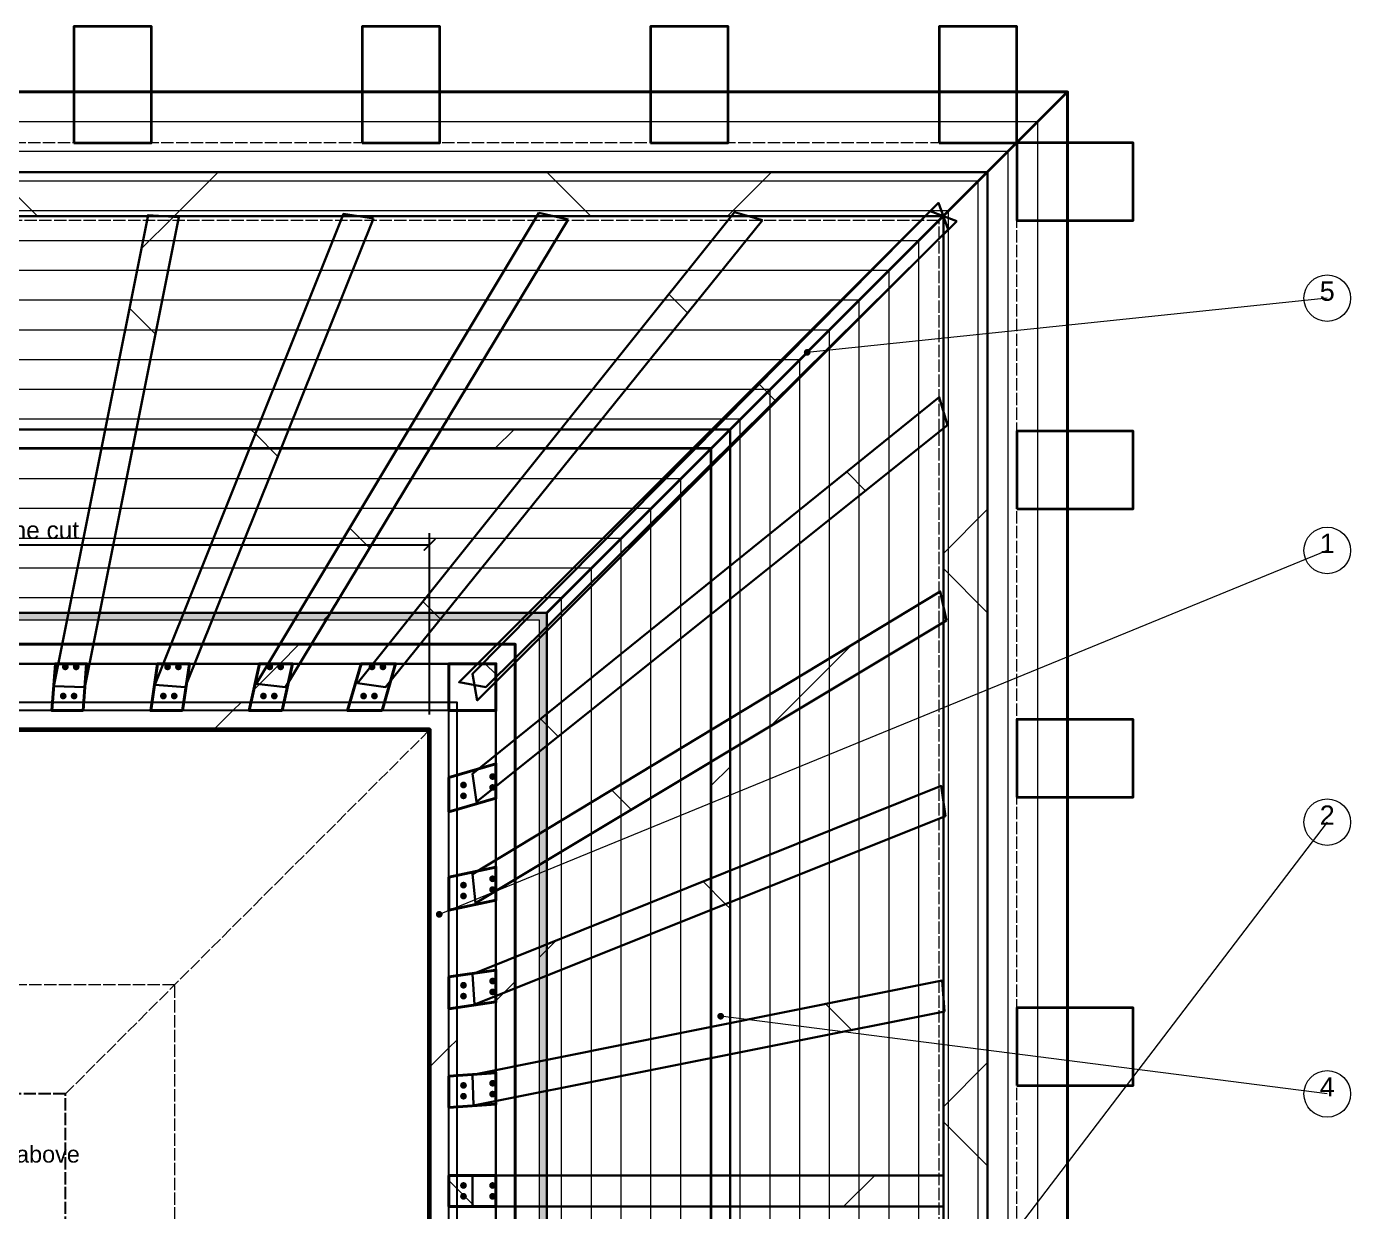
# Model space of a CAD drawing. Header units: millimetres. Extents: x 0 to 157867, y -2 to 14466.
# Drawn here: x 93665 to 100487, y 6627 to 12733 of the extents above; entities that cross this region are included whole.
import ezdxf
from ezdxf.enums import TextEntityAlignment as Align

# ---------------------------------------------------------------- set-up
doc = ezdxf.new("R2010")
doc.units = ezdxf.units.MM
doc.linetypes.add('DASHED', pattern=[1.524, 1.27, -0.254])
for name, color, linetype, lineweight in [('ANNOTATION', 4, 'CONTINUOUS', 18), ('CLADDING', 7, 'Continuous', 9), ('DIMS', 3, 'CONTINUOUS', 18), ('HATCH-CAST', 7, 'CONTINUOUS', 9), ('HATCH-INSULATION', 7, 'Continuous', 9), ('HATCH-PRINTED', 7, 'CONTINUOUS', 9), ('HIDDEN-AXIS', 8, 'DASHED', 18), ('LINES', 7, 'CONTINUOUS', 25), ('OUTLINE-CUT', 7, 'CONTINUOUS', 50), ('OUTLINE-FINE', 7, 'CONTINUOUS', 25), ('TEXT', 7, 'CONTINUOUS', 18)]:
    doc.layers.add(name, color=color, linetype=linetype, lineweight=lineweight)
doc.styles.get("Standard").update_dxf_attribs({"font": 'arial.ttf'})
doc.dimstyles.new('PYR-1-50', dxfattribs={"dimscale": 50, "dimtxt": 1.8, "dimasz": 1.2, "dimexe": 1.2, "dimexo": 0.8, "dimgap": 0.6, "dimtad": 1, "dimdec": 0, "dimtxsty": 'Standard', "dimblk": 'ARCHTICK', "dimcen": 2.5, "dimclrd": 3, "dimclre": 3, "dimclrt": 7, "dimazin": 3, "dimtfac": 1, "dimtmove": 0, "dimatfit": 3})
pattern_1 = [(45, (0, 0), (-1425.35, 1425.35), [])]
pattern_2 = [(45, (0, 0), (-1425.35, 1425.35), []), (135, (0, 0), (-1425.35, -1425.35), [])]
pattern_3 = [(0, (0, 0), (442.913, 885.827), [0, -885.827])]

# ---------------------------------------------------------------- blocks, each defined once
blk = doc.blocks.new('_ARCHTICK')
at = {"color": 0, "linetype": 'BYBLOCK', "const_width": 0.15}
blk.add_lwpolyline([(-0.5, -0.5), (0.5, 0.5)], dxfattribs=at)

msp = doc.modelspace()

# ---------------------------------------------------------------- hatches: boundary and pattern name
at = {"layer": 'ANNOTATION', "ltscale": 50}
h = msp.add_hatch(color=7, dxfattribs=at)
h.dxf.hatch_style = 1
edge = h.paths.add_edge_path()
edge.add_arc((97687.7, 11053.9), 17.5, 0, 360)
h = msp.add_hatch(color=7, dxfattribs=at)
h.dxf.hatch_style = 1
edge = h.paths.add_edge_path()
edge.add_arc((95791.9, 8158.1), 17.5, 0, 360)
h = msp.add_hatch(color=7, dxfattribs=at)
h.dxf.hatch_style = 1
edge = h.paths.add_edge_path()
edge.add_arc((97241.9, 7633.1), 17.5, 0, 360)
at = {"layer": 'CLADDING', "ltscale": 50}
h = msp.add_hatch(color=7, dxfattribs=at)
h.dxf.hatch_style = 1
h.paths.add_polyline_path([(96346.1, 9712.3), (96346.1, 3753.9), (90387.7, 3753.9), (90387.7, 9712.3)])
h.paths.add_polyline_path([(96308.6, 9674.8), (90425.2, 9674.8), (90425.2, 3791.4), (96308.6, 3791.4)])
at = {"layer": 'HATCH-CAST', "ltscale": 50}
h = msp.add_hatch(dxfattribs=at)
h.set_pattern_fill('ANSI37', scale=25.19685)
h.set_pattern_definition(pattern_2)
h.paths.add_polyline_path([(98616.9, 1483.1), (88116.9, 1483.1), (88116.9, 11983.1), (98616.9, 11983.1)])
h.paths.add_polyline_path([(88319.4, 11687.1), (88344.4, 11662.1), (88344.4, 10751.1), (88323.4, 10679.1), (88344.4, 10662.2), (88344.4, 9746.6), (88327.9, 9671.4), (88344.4, 9661.5), (88344.4, 8742.1), (88333, 8664.3), (88344.4, 8659.8), (88344.4, 7737.6), (88338.6, 7658.2), (88344.4, 7657), (88344.4, 6813.1), (88344.4, 6653.1), (88344.4, 5809.2), (88338.6, 5808), (88344.4, 5728.6), (88344.4, 4806.4), (88333, 4801.9), (88344.4, 4724.1), (88344.4, 3804.7), (88327.9, 3794.8), (88344.4, 3719.6), (88344.4, 2803.9), (88323.4, 2787.1), (88344.4, 2715.1), (88344.4, 1804.1), (88319.4, 1779.1), (88319.5, 1778.7), (88275.9, 1735.6), (88344.4, 1710.6), (88369.4, 1642.1), (88412.5, 1685.7), (88412.9, 1685.6), (88437.9, 1710.6), (89348.9, 1710.6), (89420.9, 1689.6), (89437.7, 1710.6), (90353.4, 1710.6), (90428.6, 1694.1), (90438.5, 1710.6), (91357.9, 1710.6), (91435.7, 1699.2), (91440.2, 1710.6), (92362.4, 1710.6), (92441.8, 1704.8), (92443, 1710.6), (93286.9, 1710.6), (93446.9, 1710.6), (94290.8, 1710.6), (94292, 1704.8), (94371.4, 1710.6), (95293.6, 1710.6), (95298.1, 1699.2), (95375.9, 1710.6), (96295.3, 1710.6), (96305.2, 1694.1), (96380.4, 1710.6), (97296, 1710.6), (97312.9, 1689.6), (97384.9, 1710.6), (98295.9, 1710.6), (98320.9, 1685.6), (98321.2, 1685.7), (98364.4, 1642.1), (98389.4, 1710.6), (98457.9, 1735.6), (98414.3, 1778.7), (98414.4, 1779.1), (98389.4, 1804.1), (98389.4, 2715.1), (98410.4, 2787.1), (98389.4, 2803.9), (98389.4, 3719.6), (98405.9, 3794.8), (98389.4, 3804.7), (98389.4, 4724.1), (98400.7, 4801.9), (98389.4, 4806.4), (98389.4, 5728.6), (98395.2, 5808), (98389.4, 5809.2), (98389.4, 6653.1), (98389.4, 6813.1), (98389.4, 7657), (98395.2, 7658.2), (98389.4, 7737.6), (98389.4, 8659.8), (98400.7, 8664.3), (98389.4, 8742.1), (98389.4, 9661.5), (98405.9, 9671.4), (98389.4, 9746.6), (98389.4, 10662.2), (98410.4, 10679.1), (98389.4, 10751.1), (98389.4, 11662.1), (98414.4, 11687.1), (98414.3, 11687.5), (98457.9, 11730.6), (98389.4, 11755.6), (98364.4, 11824.1), (98321.2, 11780.5), (98320.9, 11780.6), (98295.9, 11755.6), (97384.9, 11755.6), (97312.9, 11776.6), (97296, 11755.6), (96380.4, 11755.6), (96305.2, 11772.1), (96295.3, 11755.6), (95375.9, 11755.6), (95298.1, 11766.9), (95293.6, 11755.6), (94371.4, 11755.6), (94292, 11761.4), (94290.8, 11755.6), (93446.9, 11755.6), (93286.9, 11755.6), (92443, 11755.6), (92441.8, 11761.4), (92362.4, 11755.6), (91440.2, 11755.6), (91435.7, 11766.9), (91357.9, 11755.6), (90438.5, 11755.6), (90428.6, 11772.1), (90353.4, 11755.6), (89437.7, 11755.6), (89420.9, 11776.6), (89348.9, 11755.6), (88437.9, 11755.6), (88412.9, 11780.6), (88412.5, 11780.5), (88369.4, 11824.1), (88344.4, 11755.6), (88275.9, 11730.6), (88319.5, 11687.5)])
h = msp.add_hatch(dxfattribs=at)
h.set_pattern_fill('ANSI37', scale=25.19685)
h.set_pattern_definition(pattern_2)
h.paths.add_polyline_path([(96237.2, 9674.8), (98364.4, 11824.1), (98414.4, 11687.1), (96308.6, 9581.3), (96308.6, 9674.8)])
h = msp.add_hatch(dxfattribs=at)
h.set_pattern_fill('ANSI37', scale=25.19685)
h.set_pattern_definition(pattern_2)
h.paths.add_polyline_path([(94292, 11761.4), (94450.8, 11749.8), (94034.8, 9674.8), (93874.6, 9674.8)])
h = msp.add_hatch(dxfattribs=at)
h.set_pattern_fill('ANSI37', scale=25.19685)
h.set_pattern_definition(pattern_2)
h.paths.add_polyline_path([(95298.1, 11766.9), (95453.7, 11744.2), (94622, 9674.8), (94461.3, 9674.8)])
h = msp.add_hatch(dxfattribs=at)
h.set_pattern_fill('ANSI37', scale=25.19685)
h.set_pattern_definition(pattern_2)
h.paths.add_polyline_path([(96305.2, 11772.1), (96455.6, 11739.1), (95208.5, 9674.8), (95046.8, 9674.8)])
h = msp.add_hatch(dxfattribs=at)
h.set_pattern_fill('ANSI37', scale=25.19685)
h.set_pattern_definition(pattern_2)
h.paths.add_polyline_path([(97312.9, 11776.6), (97456.9, 11734.6), (95794.7, 9674.8), (95631.4, 9674.8)])
h = msp.add_hatch(dxfattribs=at)
h.set_pattern_fill('ANSI37', scale=25.19685)
h.set_pattern_definition(pattern_2)
h.paths.add_polyline_path([(98321.2, 11780.5), (96237.2, 9674.8), (96215.1, 9674.8), (98320.9, 11780.6)])
h = msp.add_hatch(dxfattribs=at)
h.set_pattern_fill('ANSI37', scale=25.19685)
h.set_pattern_definition(pattern_2)
h.paths.add_polyline_path([(98389.4, 11755.6), (98457.9, 11730.6), (98414.3, 11687.5)])
h = msp.add_hatch(dxfattribs=at)
h.set_pattern_fill('ANSI37', scale=25.19685)
h.set_pattern_definition(pattern_2)
h.paths.add_polyline_path([(98368.4, 10823.1), (98410.4, 10679.1), (96308.6, 8997.6), (96308.6, 9160.9)])
h = msp.add_hatch(dxfattribs=at)
h.set_pattern_fill('ANSI37', scale=25.19685)
h.set_pattern_definition(pattern_2)
h.paths.add_polyline_path([(94051.6, 10559.6), (93446.9, 10559.6), (93446.9, 10656.6), (94071, 10656.6)])
h = msp.add_hatch(dxfattribs=at)
h.set_pattern_fill('ANSI37', scale=25.19685)
h.set_pattern_definition(pattern_2)
h.paths.add_polyline_path([(94815.2, 10559.6), (94212.2, 10559.6), (94231.7, 10656.6), (94854, 10656.6)])
h = msp.add_hatch(dxfattribs=at)
h.set_pattern_fill('ANSI37', scale=25.19685)
h.set_pattern_definition(pattern_2)
h.paths.add_polyline_path([(95577.7, 10559.6), (94977.6, 10559.6), (95016.6, 10656.6), (95635.9, 10656.6)])
h = msp.add_hatch(dxfattribs=at)
h.set_pattern_fill('ANSI37', scale=25.19685)
h.set_pattern_definition(pattern_2)
h.paths.add_polyline_path([(96339.2, 10559.6), (95743, 10559.6), (95801.7, 10656.6), (96416.9, 10656.6)])
h = msp.add_hatch(dxfattribs=at)
h.set_pattern_fill('ANSI37', scale=25.19685)
h.set_pattern_definition(pattern_2)
h.paths.add_polyline_path([(97099.9, 10559.6), (96508.7, 10559.6), (96587, 10656.6), (97197, 10656.6)])
h = msp.add_hatch(dxfattribs=at)
h.set_pattern_fill('ANSI37', scale=25.19685)
h.set_pattern_definition(pattern_2)
h.paths.add_polyline_path([(97290.4, 9953.2), (97193.4, 9874.9), (97193.4, 10466.1), (97290.4, 10563.2)])
h = msp.add_hatch(dxfattribs=at)
h.set_pattern_fill('ANSI37', scale=25.19685)
h.set_pattern_definition(pattern_2)
h.paths.add_polyline_path([(98372.9, 9821.8), (98405.9, 9671.4), (96308.6, 8413), (96308.6, 8574.7)])
h = msp.add_hatch(dxfattribs=at)
h.set_pattern_fill('ANSI37', scale=25.19685)
h.set_pattern_definition(pattern_2)
h.paths.add_polyline_path([(97290.4, 9167.9), (97193.4, 9109.2), (97193.4, 9705.4), (97290.4, 9783.1)])
h = msp.add_hatch(dxfattribs=at)
h.set_pattern_fill('ANSI37', scale=25.19685)
h.set_pattern_definition(pattern_2)
h.paths.add_polyline_path([(93814.2, 9449.8), (93975.4, 9449.8), (93957.9, 9208.1), (93796.7, 9208.1)])
h = msp.add_hatch(dxfattribs=at)
h.set_pattern_fill('ANSI37', scale=25.19685)
h.set_pattern_definition(pattern_2)
h.paths.add_polyline_path([(94505, 9449.8), (94470, 9208.1), (94305.4, 9208.1), (94340.4, 9449.8)])
h = msp.add_hatch(dxfattribs=at)
h.set_pattern_fill('ANSI37', scale=25.19685)
h.set_pattern_definition(pattern_2)
h.paths.add_polyline_path([(94983.2, 9208.1), (94813, 9208.1), (94865.6, 9449.8), (95035.8, 9449.8)])
h = msp.add_hatch(dxfattribs=at)
h.set_pattern_fill('ANSI37', scale=25.19685)
h.set_pattern_definition(pattern_2)
h.paths.add_polyline_path([(95319.7, 9208.1), (95389.7, 9449.8), (95567.5, 9449.8), (95497.4, 9208.1)])
h = msp.add_hatch(dxfattribs=at)
h.set_pattern_fill('ANSI37', scale=25.19685)
h.set_pattern_definition(pattern_2)
h.paths.add_polyline_path([(95841.9, 9208.1), (96083.6, 9208.1), (96083.6, 9449.8), (95841.9, 9449.8)])
h = msp.add_hatch(dxfattribs=at)
h.set_pattern_fill('ANSI37', scale=25.19685)
h.set_pattern_definition(pattern_2)
h.paths.add_polyline_path([(97290.4, 8382.8), (97193.4, 8343.8), (97193.4, 8943.9), (97290.4, 9002.1)])
h = msp.add_hatch(dxfattribs=at)
h.set_pattern_fill('ANSI37', scale=25.19685)
h.set_pattern_definition(pattern_2)
h.paths.add_polyline_path([(96083.6, 8933.7), (96083.6, 8755.9), (95841.9, 8685.9), (95841.9, 8863.6)])
h = msp.add_hatch(dxfattribs=at)
h.set_pattern_fill('ANSI37', scale=25.19685)
h.set_pattern_definition(pattern_2)
h.paths.add_polyline_path([(98378, 8819.9), (98400.7, 8664.3), (96308.6, 7827.5), (96308.6, 7988.2)])
h = msp.add_hatch(dxfattribs=at)
h.set_pattern_fill('ANSI37', scale=25.19685)
h.set_pattern_definition(pattern_2)
h.paths.add_polyline_path([(96083.6, 8231.8), (95841.9, 8179.2), (95841.9, 8349.4), (96083.6, 8402)])
h = msp.add_hatch(dxfattribs=at)
h.set_pattern_fill('ANSI37', scale=25.19685)
h.set_pattern_definition(pattern_2)
h.paths.add_polyline_path([(97290.4, 7597.9), (97193.4, 7578.4), (97193.4, 8181.4), (97290.4, 8220.2)])
h = msp.add_hatch(dxfattribs=at)
h.set_pattern_fill('ANSI37', scale=25.19685)
h.set_pattern_definition(pattern_2)
h.paths.add_polyline_path([(95841.9, 7671.6), (95841.9, 7836.2), (96083.6, 7871.3), (96083.6, 7706.6)])
h = msp.add_hatch(dxfattribs=at)
h.set_pattern_fill('ANSI37', scale=25.19685)
h.set_pattern_definition(pattern_2)
h.paths.add_polyline_path([(98383.6, 7817), (98395.2, 7658.2), (96308.6, 7240.8), (96308.6, 7401)])
h = msp.add_hatch(dxfattribs=at)
h.set_pattern_fill('ANSI37', scale=25.19685)
h.set_pattern_definition(pattern_2)
h.paths.add_polyline_path([(97290.4, 6813.1), (97193.4, 6813.1), (97193.4, 7417.8), (97290.4, 7437.2)])
h = msp.add_hatch(dxfattribs=at)
h.set_pattern_fill('ANSI37', scale=25.19685)
h.set_pattern_definition(pattern_2)
h.paths.add_polyline_path([(95841.9, 7324.1), (96083.6, 7341.6), (96083.6, 7180.4), (95841.9, 7162.9)])
h = msp.add_hatch(dxfattribs=at)
h.set_pattern_fill('ANSI37', scale=25.19685)
h.set_pattern_definition(pattern_2)
h.paths.add_polyline_path([(96083.6, 6813.1), (96083.6, 6653.1), (95841.9, 6653.1), (95841.9, 6813.1)])
h = msp.add_hatch(dxfattribs=at)
h.set_pattern_fill('ANSI37', scale=25.19685)
h.set_pattern_definition(pattern_2)
h.paths.add_polyline_path([(98389.4, 6813.1), (98389.4, 6653.1), (96308.6, 6653.1), (96308.6, 6813.1)])
h = msp.add_hatch(dxfattribs=at)
h.set_pattern_fill('ANSI37', scale=25.19685)
h.set_pattern_definition(pattern_2)
h.paths.add_polyline_path([(97290.4, 6029), (97193.4, 6048.4), (97193.4, 6653.1), (97290.4, 6653.1)])
at = {"layer": 'HATCH-INSULATION', "ltscale": 50}
h = msp.add_hatch(dxfattribs=at)
h.set_pattern_fill('DOTS', scale=23.622047)
h.set_pattern_definition(pattern_3)
h.paths.add_polyline_path([(90425.2, 9674.8), (96308.6, 9674.8), (96308.6, 3791.4), (90425.2, 3791.4)])
h.paths.add_polyline_path([(96183.6, 3916.4), (96183.6, 9549.8), (90550.2, 9549.8), (90550.2, 3916.4)])
h = msp.add_hatch(dxfattribs=at)
h.set_pattern_fill('DOTS', scale=23.622047)
h.set_pattern_definition(pattern_3)
h.paths.add_polyline_path([(93799.7, 9249.8), (93446.9, 9249.8), (93446.9, 9449.8), (93814.2, 9449.8)])
h = msp.add_hatch(dxfattribs=at)
h.set_pattern_fill('DOTS', scale=23.622047)
h.set_pattern_definition(pattern_3)
h.paths.add_polyline_path([(93960.9, 9249.8), (93975.4, 9449.8), (94340.4, 9449.8), (94311.4, 9249.8)])
h = msp.add_hatch(dxfattribs=at)
h.set_pattern_fill('DOTS', scale=23.622047)
h.set_pattern_definition(pattern_3)
h.paths.add_polyline_path([(94505, 9449.8), (94865.6, 9449.8), (94822.1, 9249.8), (94476, 9249.8)])
h = msp.add_hatch(dxfattribs=at)
h.set_pattern_fill('DOTS', scale=23.622047)
h.set_pattern_definition(pattern_3)
h.paths.add_polyline_path([(95331.7, 9249.8), (94992.3, 9249.8), (95035.8, 9449.8), (95389.7, 9449.8)])
h = msp.add_hatch(dxfattribs=at)
h.set_pattern_fill('DOTS', scale=23.622047)
h.set_pattern_definition(pattern_3)
h.paths.add_polyline_path([(95509.5, 9249.8), (95567.5, 9449.8), (95841.9, 9449.8), (95841.9, 9249.8)])
h = msp.add_hatch(dxfattribs=at)
h.set_pattern_fill('DOTS', scale=23.622047)
h.set_pattern_definition(pattern_3)
h.paths.add_polyline_path([(95883.6, 9208.1), (96083.6, 9208.1), (96083.6, 8933.7), (95883.6, 8875.7)])
h = msp.add_hatch(dxfattribs=at)
h.set_pattern_fill('DOTS', scale=23.622047)
h.set_pattern_definition(pattern_3)
h.paths.add_polyline_path([(95883.6, 8697.9), (96083.6, 8755.9), (96083.6, 8402), (95883.6, 8358.5)])
h = msp.add_hatch(dxfattribs=at)
h.set_pattern_fill('DOTS', scale=23.622047)
h.set_pattern_definition(pattern_3)
h.paths.add_polyline_path([(96083.6, 8231.8), (96083.6, 7871.3), (95883.6, 7842.2), (95883.6, 8188.3)])
h = msp.add_hatch(dxfattribs=at)
h.set_pattern_fill('DOTS', scale=23.622047)
h.set_pattern_definition(pattern_3)
h.paths.add_polyline_path([(96083.6, 7341.6), (95883.6, 7327.1), (95883.6, 7677.6), (96083.6, 7706.6)])
h = msp.add_hatch(dxfattribs=at)
h.set_pattern_fill('DOTS', scale=23.622047)
h.set_pattern_definition(pattern_3)
h.paths.add_polyline_path([(95883.6, 6813.1), (95883.6, 7165.9), (96083.6, 7180.4), (96083.6, 6813.1)])
h = msp.add_hatch(dxfattribs=at)
h.set_pattern_fill('DOTS', scale=23.622047)
h.set_pattern_definition(pattern_3)
h.paths.add_polyline_path([(95883.6, 6653.1), (96083.6, 6653.1), (96083.6, 6285.7), (95883.6, 6300.2)])
at = {"layer": 'HATCH-PRINTED', "ltscale": 50}
h = msp.add_hatch(dxfattribs=at)
h.set_pattern_fill('ANSI31', scale=25.19685)
h.set_pattern_definition(pattern_1)
h.paths.add_polyline_path([(94309.7, 12733.1), (94309.7, 12395.6), (93909.7, 12395.6), (93909.7, 12733.1)])
h = msp.add_hatch(dxfattribs=at)
h.set_pattern_fill('ANSI31', scale=25.19685)
h.set_pattern_definition(pattern_1)
h.paths.add_polyline_path([(95795.5, 12733.1), (95795.5, 12395.6), (95395.5, 12395.6), (95395.5, 12733.1)])
h = msp.add_hatch(dxfattribs=at)
h.set_pattern_fill('ANSI31', scale=25.19685)
h.set_pattern_definition(pattern_1)
h.paths.add_polyline_path([(97281.2, 12733.1), (97281.2, 12395.6), (96881.2, 12395.6), (96881.2, 12733.1)])
h = msp.add_hatch(dxfattribs=at)
h.set_pattern_fill('ANSI31', scale=25.19685)
h.set_pattern_definition(pattern_1)
h.paths.add_polyline_path([(98766.9, 12733.1), (98766.9, 12395.6), (98366.9, 12395.6), (98366.9, 12733.1)])
h = msp.add_hatch(dxfattribs=at)
h.set_pattern_fill('ANSI31', scale=25.19685)
h.set_pattern_definition(pattern_1)
h.paths.add_polyline_path([(99029.4, 12133.1), (99366.9, 12133.1), (99366.9, 11733.1), (99029.4, 11733.1)])
h = msp.add_hatch(dxfattribs=at)
h.set_pattern_fill('ANSI31', scale=25.19685)
h.set_pattern_definition(pattern_1)
h.paths.add_polyline_path([(99029.4, 10647.4), (99366.9, 10647.4), (99366.9, 10247.4), (99029.4, 10247.4)])
h = msp.add_hatch(dxfattribs=at)
h.set_pattern_fill('ANSI31', scale=25.19685)
h.set_pattern_definition(pattern_1)
h.paths.add_polyline_path([(90550.2, 3916.4), (90550.2, 9549.8), (96183.6, 9549.8), (96183.6, 3916.4)])
h.paths.add_polyline_path([(95389.7, 9449.8), (95035.8, 9449.8), (94865.6, 9449.8), (94505, 9449.8), (94340.4, 9449.8), (93975.4, 9449.8), (93814.2, 9449.8), (93446.9, 9449.8), (93286.9, 9449.8), (92919.5, 9449.8), (92758.4, 9449.8), (92393.3, 9449.8), (92228.7, 9449.8), (91868.2, 9449.8), (91698, 9449.8), (91344, 9449.8), (91166.3, 9449.8), (90891.9, 9449.8), (90650.2, 9449.8), (90650.2, 9208.1), (90650.2, 8933.7), (90650.2, 8755.9), (90650.2, 8402), (90650.2, 8231.8), (90650.2, 7871.3), (90650.2, 7706.6), (90650.2, 7341.6), (90650.2, 7180.4), (90650.2, 6813.1), (90650.2, 6653.1), (90650.2, 6285.7), (90650.2, 6124.6), (90650.2, 5759.5), (90650.2, 5594.9), (90650.2, 5234.4), (90650.2, 5064.2), (90650.2, 4710.2), (90650.2, 4532.5), (90650.2, 4258.1), (90650.2, 4016.4), (90891.9, 4016.4), (91166.3, 4016.4), (91344, 4016.4), (91698, 4016.4), (91868.2, 4016.4), (92228.7, 4016.4), (92393.3, 4016.4), (92758.4, 4016.4), (92919.5, 4016.4), (93286.9, 4016.4), (93446.9, 4016.4), (93814.2, 4016.4), (93975.4, 4016.4), (94340.4, 4016.4), (94505, 4016.4), (94865.6, 4016.4), (95035.8, 4016.4), (95389.7, 4016.4), (95567.5, 4016.4), (95841.9, 4016.4), (96083.6, 4016.4), (96083.6, 4258.1), (96083.6, 4532.5), (96083.6, 4710.2), (96083.6, 5064.2), (96083.6, 5234.4), (96083.6, 5594.9), (96083.6, 5759.5), (96083.6, 6124.6), (96083.6, 6285.7), (96083.6, 6653.1), (96083.6, 6813.1), (96083.6, 7180.4), (96083.6, 7341.6), (96083.6, 7706.6), (96083.6, 7871.3), (96083.6, 8231.8), (96083.6, 8402), (96083.6, 8755.9), (96083.6, 8933.7), (96083.6, 9208.1), (96083.6, 9449.8), (95841.9, 9449.8), (95567.5, 9449.8)])
h = msp.add_hatch(dxfattribs=at)
h.set_pattern_fill('ANSI31', scale=25.19685)
h.set_pattern_definition(pattern_1)
h.paths.add_polyline_path([(93796.7, 9208.1), (93446.9, 9208.1), (93446.9, 9249.8), (93799.7, 9249.8)])
h = msp.add_hatch(dxfattribs=at)
h.set_pattern_fill('ANSI31', scale=25.19685)
h.set_pattern_definition(pattern_1)
h.paths.add_polyline_path([(93957.9, 9208.1), (93960.9, 9249.8), (94311.4, 9249.8), (94305.4, 9208.1)])
h = msp.add_hatch(dxfattribs=at)
h.set_pattern_fill('ANSI31', scale=25.19685)
h.set_pattern_definition(pattern_1)
h.paths.add_polyline_path([(94822.1, 9249.8), (94813, 9208.1), (94470, 9208.1), (94476, 9249.8)])
h = msp.add_hatch(dxfattribs=at)
h.set_pattern_fill('ANSI31', scale=25.19685)
h.set_pattern_definition(pattern_1)
h.paths.add_polyline_path([(95331.7, 9249.8), (95319.7, 9208.1), (94983.2, 9208.1), (94992.3, 9249.8)])
h = msp.add_hatch(dxfattribs=at)
h.set_pattern_fill('ANSI31', scale=25.19685)
h.set_pattern_definition(pattern_1)
h.paths.add_polyline_path([(95497.4, 9208.1), (95509.5, 9249.8), (95841.9, 9249.8), (95841.9, 9208.1)])
h = msp.add_hatch(dxfattribs=at)
h.set_pattern_fill('ANSI31', scale=25.19685)
h.set_pattern_definition(pattern_1)
h.paths.add_polyline_path([(90891.9, 5116.8), (90891.9, 5287), (90891.9, 5630), (90891.9, 5794.6), (90891.9, 6142.1), (90891.9, 6303.3), (90891.9, 6653.1), (90891.9, 6813.1), (90891.9, 7162.9), (90891.9, 7324.1), (90891.9, 7671.6), (90891.9, 7836.2), (90891.9, 8179.2), (90891.9, 8349.4), (90891.9, 8685.9), (90891.9, 8863.6), (90891.9, 9208.1), (91236.4, 9208.1), (91414.1, 9208.1), (91750.6, 9208.1), (91920.8, 9208.1), (92263.8, 9208.1), (92428.4, 9208.1), (92775.9, 9208.1), (92937.1, 9208.1), (93286.9, 9208.1), (93446.9, 9208.1), (93796.7, 9208.1), (93957.9, 9208.1), (94305.4, 9208.1), (94470, 9208.1), (94813, 9208.1), (94983.2, 9208.1), (95319.7, 9208.1), (95497.4, 9208.1), (95841.9, 9208.1), (95841.9, 8863.6), (95841.9, 8685.9), (95841.9, 8349.4), (95841.9, 8179.2), (95841.9, 7836.2), (95841.9, 7671.6), (95841.9, 7324.1), (95841.9, 7162.9), (95841.9, 6813.1), (95841.9, 6653.1), (95841.9, 6303.3), (95841.9, 6142.1), (95841.9, 5794.6), (95841.9, 5630), (95841.9, 5287), (95841.9, 5116.8), (95841.9, 4780.3), (95841.9, 4602.6), (95841.9, 4258.1), (95497.4, 4258.1), (95319.7, 4258.1), (94983.2, 4258.1), (94813, 4258.1), (94470, 4258.1), (94305.4, 4258.1), (93957.9, 4258.1), (93796.7, 4258.1), (93446.9, 4258.1), (93286.9, 4258.1), (92937.1, 4258.1), (92775.9, 4258.1), (92428.4, 4258.1), (92263.8, 4258.1), (91920.8, 4258.1), (91750.6, 4258.1), (91414.1, 4258.1), (91236.4, 4258.1), (90891.9, 4258.1), (90891.9, 4602.6), (90891.9, 4780.3)])
h.paths.add_polyline_path([(95741.9, 4358.1), (95741.9, 9108.1), (90991.9, 9108.1), (90991.9, 4358.1)])
h = msp.add_hatch(dxfattribs=at)
h.set_pattern_fill('ANSI31', scale=25.19685)
h.set_pattern_definition(pattern_1)
h.paths.add_polyline_path([(95841.9, 9208.1), (95883.6, 9208.1), (95883.6, 8875.7), (95841.9, 8863.6)])
h = msp.add_hatch(dxfattribs=at)
h.set_pattern_fill('ANSI31', scale=25.19685)
h.set_pattern_definition(pattern_1)
h.paths.add_polyline_path([(99029.4, 9161.7), (99366.9, 9161.7), (99366.9, 8761.7), (99029.4, 8761.7)])
h = msp.add_hatch(dxfattribs=at)
h.set_pattern_fill('ANSI31', scale=25.19685)
h.set_pattern_definition(pattern_1)
h.paths.add_polyline_path([(95841.9, 8685.9), (95883.6, 8697.9), (95883.6, 8358.5), (95841.9, 8349.4)])
h = msp.add_hatch(dxfattribs=at)
h.set_pattern_fill('ANSI31', scale=25.19685)
h.set_pattern_definition(pattern_1)
h.paths.add_polyline_path([(95883.6, 8188.3), (95883.6, 7842.2), (95841.9, 7836.2), (95841.9, 8179.2)])
h = msp.add_hatch(dxfattribs=at)
h.set_pattern_fill('ANSI31', scale=25.19685)
h.set_pattern_definition(pattern_1)
h.paths.add_polyline_path([(95883.6, 7327.1), (95841.9, 7324.1), (95841.9, 7671.6), (95883.6, 7677.6)])
h = msp.add_hatch(dxfattribs=at)
h.set_pattern_fill('ANSI31', scale=25.19685)
h.set_pattern_definition(pattern_1)
h.paths.add_polyline_path([(99029.4, 7676), (99366.9, 7676), (99366.9, 7276), (99029.4, 7276)])
h = msp.add_hatch(dxfattribs=at)
h.set_pattern_fill('ANSI31', scale=25.19685)
h.set_pattern_definition(pattern_1)
h.paths.add_polyline_path([(95841.9, 6813.1), (95841.9, 7162.9), (95883.6, 7165.9), (95883.6, 6813.1)])
h = msp.add_hatch(dxfattribs=at)
h.set_pattern_fill('ANSI31', scale=25.19685)
h.set_pattern_definition(pattern_1)
h.paths.add_polyline_path([(95841.9, 6653.1), (95883.6, 6653.1), (95883.6, 6300.2), (95841.9, 6303.3)])
at = {"layer": 'LINES', "ltscale": 50}
h = msp.add_hatch(color=7, dxfattribs=at)
h.dxf.hatch_style = 1
edge = h.paths.add_edge_path()
edge.add_arc((93865.6, 9433.1), 17.5, 0, 360)
h = msp.add_hatch(color=7, dxfattribs=at)
h.dxf.hatch_style = 1
edge = h.paths.add_edge_path()
edge.add_arc((93921.6, 9433.1), 17.5, 0, 360)
h = msp.add_hatch(color=7, dxfattribs=at)
h.dxf.hatch_style = 1
edge = h.paths.add_edge_path()
edge.add_arc((94392.3, 9433.1), 17.5, 0, 360)
h = msp.add_hatch(color=7, dxfattribs=at)
h.dxf.hatch_style = 1
edge = h.paths.add_edge_path()
edge.add_arc((94448.3, 9433.1), 17.5, 0, 360)
h = msp.add_hatch(color=7, dxfattribs=at)
h.dxf.hatch_style = 1
edge = h.paths.add_edge_path()
edge.add_arc((94919, 9433.1), 17.5, 0, 360)
h = msp.add_hatch(color=7, dxfattribs=at)
h.dxf.hatch_style = 1
edge = h.paths.add_edge_path()
edge.add_arc((94975, 9433.1), 17.5, 0, 360)
h = msp.add_hatch(color=7, dxfattribs=at)
h.dxf.hatch_style = 1
edge = h.paths.add_edge_path()
edge.add_arc((95445.8, 9433.1), 17.5, 0, 360)
h = msp.add_hatch(color=7, dxfattribs=at)
h.dxf.hatch_style = 1
edge = h.paths.add_edge_path()
edge.add_arc((95501.8, 9433.1), 17.5, 0, 360)
h = msp.add_hatch(color=7, dxfattribs=at)
h.dxf.hatch_style = 1
edge = h.paths.add_edge_path()
edge.add_arc((93854.7, 9283.1), 17.5, 0, 360)
h = msp.add_hatch(color=7, dxfattribs=at)
h.dxf.hatch_style = 1
edge = h.paths.add_edge_path()
edge.add_arc((93910.7, 9283.1), 17.5, 0, 360)
h = msp.add_hatch(color=7, dxfattribs=at)
h.dxf.hatch_style = 1
edge = h.paths.add_edge_path()
edge.add_arc((94370.6, 9283.1), 17.5, 0, 360)
h = msp.add_hatch(color=7, dxfattribs=at)
h.dxf.hatch_style = 1
edge = h.paths.add_edge_path()
edge.add_arc((94426.6, 9283.1), 17.5, 0, 360)
h = msp.add_hatch(color=7, dxfattribs=at)
h.dxf.hatch_style = 1
edge = h.paths.add_edge_path()
edge.add_arc((94886.4, 9283.1), 17.5, 0, 360)
h = msp.add_hatch(color=7, dxfattribs=at)
h.dxf.hatch_style = 1
edge = h.paths.add_edge_path()
edge.add_arc((94942.4, 9283.1), 17.5, 0, 360)
h = msp.add_hatch(color=7, dxfattribs=at)
h.dxf.hatch_style = 1
edge = h.paths.add_edge_path()
edge.add_arc((95402.3, 9283.1), 17.5, 0, 360)
h = msp.add_hatch(color=7, dxfattribs=at)
h.dxf.hatch_style = 1
edge = h.paths.add_edge_path()
edge.add_arc((95458.3, 9283.1), 17.5, 0, 360)
h = msp.add_hatch(color=7, dxfattribs=at)
h.dxf.hatch_style = 1
edge = h.paths.add_edge_path()
edge.add_arc((96066.9, 8868), 17.5, 0, 360)
h = msp.add_hatch(color=7, dxfattribs=at)
h.dxf.hatch_style = 1
edge = h.paths.add_edge_path()
edge.add_arc((95916.9, 8824.5), 17.5, 0, 360)
h = msp.add_hatch(color=7, dxfattribs=at)
h.dxf.hatch_style = 1
edge = h.paths.add_edge_path()
edge.add_arc((96066.9, 8812), 17.5, 0, 360)
h = msp.add_hatch(color=7, dxfattribs=at)
h.dxf.hatch_style = 1
edge = h.paths.add_edge_path()
edge.add_arc((95916.9, 8768.5), 17.5, 0, 360)
h = msp.add_hatch(color=7, dxfattribs=at)
h.dxf.hatch_style = 1
edge = h.paths.add_edge_path()
edge.add_arc((95916.9, 8308.6), 17.5, 0, 360)
h = msp.add_hatch(color=7, dxfattribs=at)
h.dxf.hatch_style = 1
edge = h.paths.add_edge_path()
edge.add_arc((96066.9, 8341.3), 17.5, 0, 360)
h = msp.add_hatch(color=7, dxfattribs=at)
h.dxf.hatch_style = 1
edge = h.paths.add_edge_path()
edge.add_arc((95916.9, 8252.6), 17.5, 0, 360)
h = msp.add_hatch(color=7, dxfattribs=at)
h.dxf.hatch_style = 1
edge = h.paths.add_edge_path()
edge.add_arc((96066.9, 8285.3), 17.5, 0, 360)
h = msp.add_hatch(color=7, dxfattribs=at)
h.dxf.hatch_style = 1
edge = h.paths.add_edge_path()
edge.add_arc((95916.9, 7792.8), 17.5, 0, 360)
h = msp.add_hatch(color=7, dxfattribs=at)
h.dxf.hatch_style = 1
edge = h.paths.add_edge_path()
edge.add_arc((96066.9, 7814.5), 17.5, 0, 360)
h = msp.add_hatch(color=7, dxfattribs=at)
h.dxf.hatch_style = 1
edge = h.paths.add_edge_path()
edge.add_arc((95916.9, 7736.8), 17.5, 0, 360)
h = msp.add_hatch(color=7, dxfattribs=at)
h.dxf.hatch_style = 1
edge = h.paths.add_edge_path()
edge.add_arc((96066.9, 7758.5), 17.5, 0, 360)
h = msp.add_hatch(color=7, dxfattribs=at)
h.dxf.hatch_style = 1
edge = h.paths.add_edge_path()
edge.add_arc((96066.9, 7287.8), 17.5, 0, 360)
h = msp.add_hatch(color=7, dxfattribs=at)
h.dxf.hatch_style = 1
edge = h.paths.add_edge_path()
edge.add_arc((95916.9, 7276.9), 17.5, 0, 360)
h = msp.add_hatch(color=7, dxfattribs=at)
h.dxf.hatch_style = 1
edge = h.paths.add_edge_path()
edge.add_arc((95916.9, 7220.9), 17.5, 0, 360)
h = msp.add_hatch(color=7, dxfattribs=at)
h.dxf.hatch_style = 1
edge = h.paths.add_edge_path()
edge.add_arc((96066.9, 7231.8), 17.5, 0, 360)
h = msp.add_hatch(color=7, dxfattribs=at)
h.dxf.hatch_style = 1
edge = h.paths.add_edge_path()
edge.add_arc((95916.9, 6761.1), 17.5, 0, 360)
h = msp.add_hatch(color=7, dxfattribs=at)
h.dxf.hatch_style = 1
edge = h.paths.add_edge_path()
edge.add_arc((96066.9, 6761.1), 17.5, 0, 360)
h = msp.add_hatch(color=7, dxfattribs=at)
h.dxf.hatch_style = 1
edge = h.paths.add_edge_path()
edge.add_arc((95916.9, 6705.1), 17.5, 0, 360)
h = msp.add_hatch(color=7, dxfattribs=at)
h.dxf.hatch_style = 1
edge = h.paths.add_edge_path()
edge.add_arc((96066.9, 6705.1), 17.5, 0, 360)

# ---------------------------------------------------------------- linework, layer by layer
at = {"layer": 'ANNOTATION', "lineweight": 20, "ltscale": 50}
for points in [[(100366.9, 11333.1), (97687.7, 11053.9)], [(100366.9, 10033.1), (95791.9, 8158.1)], [(100366.9, 8633.1), (97176.1, 4447.6)], [(100366.9, 7233.1), (97241.9, 7633.1)]]:
    msp.add_lwpolyline(points, dxfattribs=at)
at = {"layer": 'ANNOTATION', "lineweight": 18, "ltscale": 50}
for centre in [(100366.9, 11333.1), (100366.9, 10033.1), (100366.9, 8633.1), (100366.9, 7233.1)]:
    msp.add_circle(centre, 120, dxfattribs=at)
at = {"layer": 'HIDDEN-AXIS', "linetype": 'DASHED', "lineweight": 15, "ltscale": 50}
for points in [[(87966.9, 1333.1), (98766.9, 1333.1), (98766.9, 12133.1), (87966.9, 12133.1), (87966.9, 1333.1)], [(88366.9, 1733.1), (98366.9, 1733.1), (98366.9, 11733.1), (88366.9, 11733.1), (88366.9, 1733.1)], [(92304.4, 5670.6), (94429.4, 5670.6), (94429.4, 7795.6), (92304.4, 7795.6), (92304.4, 5670.6)]]:
    msp.add_lwpolyline(points, dxfattribs=at)
at = {"layer": 'HIDDEN-AXIS', "linetype": 'DASHED', "lineweight": 20, "ltscale": 50}
msp.add_lwpolyline([(95741.9, 9108.1), (93866.9, 7233.1)], dxfattribs=at)
at = {"layer": 'HIDDEN-AXIS', "linetype": 'DASHED', "lineweight": 25, "ltscale": 50}
msp.add_lwpolyline([(92866.9, 6233.1), (93866.9, 6233.1), (93866.9, 7233.1), (92866.9, 7233.1), (92866.9, 6233.1)], dxfattribs=at)
at = {"layer": 'LINES', "lineweight": 35, "ltscale": 50}
msp.add_lwpolyline([(99029.4, 12395.6), (96346.1, 9712.3)], dxfattribs=at)
at = {"layer": 'OUTLINE-CUT', "lineweight": 40, "ltscale": 50}
for points in [[(87704.4, 1070.6), (99029.4, 1070.6), (99029.4, 12395.6), (87704.4, 12395.6)], [(90550.2, 3916.4), (96183.6, 3916.4), (96183.6, 9549.8), (90550.2, 9549.8)], [(93957.9, 9208.1), (93975.4, 9449.8), (93814.2, 9449.8), (93796.7, 9208.1)], [(94470, 9208.1), (94505.1, 9449.8), (94340.5, 9449.8), (94305.4, 9208.1)], [(94983.2, 9208.1), (95035.8, 9449.8), (94865.6, 9449.8), (94813, 9208.1)], [(95497.4, 9208.1), (95567.5, 9449.8), (95389.8, 9449.8), (95319.7, 9208.1)], [(95841.9, 9208.1), (96083.6, 9208.1), (96083.6, 9449.8), (95841.9, 9449.8)], [(95841.9, 8685.9), (96083.6, 8756), (96083.6, 8933.7), (95841.9, 8863.6)], [(95841.9, 8179.2), (96083.6, 8231.8), (96083.6, 8402), (95841.9, 8349.4)], [(95841.9, 7671.6), (96083.6, 7706.7), (96083.6, 7871.3), (95841.9, 7836.2)], [(95841.9, 7162.9), (96083.6, 7180.4), (96083.6, 7341.6), (95841.9, 7324.1)], [(95841.9, 6653.1), (96083.6, 6653.1), (96083.6, 6813.1), (95841.9, 6813.1)]]:
    msp.add_lwpolyline(points, close=True, dxfattribs=at)
at = {"layer": 'OUTLINE-CUT', "lineweight": 60, "ltscale": 50}
msp.add_lwpolyline([(90991.9, 4358.1), (95741.9, 4358.1), (95741.9, 9108.1), (90991.9, 9108.1)], close=True, dxfattribs=at)
at = {"layer": 'OUTLINE-FINE', "lineweight": 35, "ltscale": 50}
for points in [[(93909.8, 12133.1), (94309.8, 12133.1), (94309.8, 12733.1), (93909.8, 12733.1)], [(95395.5, 12133.1), (95795.5, 12133.1), (95795.5, 12733.1), (95395.5, 12733.1)], [(96881.2, 12133.1), (97281.2, 12133.1), (97281.2, 12733.1), (96881.2, 12733.1)], [(98366.9, 12133.1), (98766.9, 12133.1), (98766.9, 12733.1), (98366.9, 12733.1)], [(98766.9, 11733.1), (99366.9, 11733.1), (99366.9, 12133.1), (98766.9, 12133.1)], [(98766.9, 10247.4), (99366.9, 10247.4), (99366.9, 10647.4), (98766.9, 10647.4)], [(98766.9, 8761.7), (99366.9, 8761.7), (99366.9, 9161.7), (98766.9, 9161.7)], [(98766.9, 7276), (99366.9, 7276), (99366.9, 7676), (98766.9, 7676)]]:
    msp.add_lwpolyline(points, close=True, dxfattribs=at)
at = {"layer": 'OUTLINE-FINE', "lineweight": 0, "ltscale": 50}
for points in [[(87857.7, 1223.9), (98876.1, 1223.9), (98876.1, 12242.3), (87857.7, 12242.3)], [(88011.1, 1377.3), (98722.7, 1377.3), (98722.7, 12088.9), (88011.1, 12088.9)], [(88164.4, 1530.6), (98569.4, 1530.6), (98569.4, 11935.6), (88164.4, 11935.6)], [(88317.7, 1683.9), (98416.1, 1683.9), (98416.1, 11782.3), (88317.7, 11782.3)], [(88471.1, 1837.3), (98262.7, 1837.3), (98262.7, 11628.9), (88471.1, 11628.9)], [(88624.4, 1990.6), (98109.4, 1990.6), (98109.4, 11475.6), (88624.4, 11475.6)], [(88777.7, 2143.9), (97956.1, 2143.9), (97956.1, 11322.3), (88777.7, 11322.3)], [(88931.1, 2297.3), (97802.7, 2297.3), (97802.7, 11168.9), (88931.1, 11168.9)], [(89084.4, 2450.6), (97649.4, 2450.6), (97649.4, 11015.6), (89084.4, 11015.6)], [(89237.7, 2603.9), (97496.1, 2603.9), (97496.1, 10862.3), (89237.7, 10862.3)], [(89391.1, 2757.3), (97342.7, 2757.3), (97342.7, 10708.9), (89391.1, 10708.9)], [(89544.4, 2910.6), (97189.4, 2910.6), (97189.4, 10555.6), (89544.4, 10555.6)], [(89697.7, 3063.9), (97036.1, 3063.9), (97036.1, 10402.3), (89697.7, 10402.3)], [(89851.1, 3217.3), (96882.7, 3217.3), (96882.7, 10248.9), (89851.1, 10248.9)], [(90004.4, 3370.6), (96729.4, 3370.6), (96729.4, 10095.6), (90004.4, 10095.6)], [(90157.7, 3523.9), (96576.1, 3523.9), (96576.1, 9942.3), (90157.7, 9942.3)], [(90311.1, 3677.3), (96422.7, 3677.3), (96422.7, 9788.9), (90311.1, 9788.9)]]:
    msp.add_lwpolyline(points, close=True, dxfattribs=at)
at = {"layer": 'OUTLINE-FINE', "lineweight": 30, "ltscale": 50}
for points in [[(88116.9, 1483.1), (98616.9, 1483.1), (98616.9, 11983.1), (88116.9, 11983.1)], [(98414.4, 11687.1), (95987.7, 9260.5), (95962.7, 9397.4), (98364.4, 11824.1)], [(88344.4, 1710.6), (98389.4, 1710.6), (98389.4, 11755.6), (88344.4, 11755.6)], [(94450.8, 11749.8), (93965.5, 9328.9), (93806.6, 9334.7), (94292, 11761.4)], [(95453.7, 11744.2), (94483, 9328.9), (94327.5, 9340.3), (95298.1, 11767)], [(96455.6, 11739.1), (94999.6, 9328.9), (94849.2, 9345.4), (96305.2, 11772.1)], [(97456.9, 11734.6), (95515.6, 9328.9), (95371.5, 9350), (97312.9, 11776.6)], [(98457.9, 11730.6), (96031.2, 9328.9), (95894.3, 9353.9), (98320.9, 11780.6)], [(98410.4, 10679.1), (95983.8, 8737.7), (95962.7, 8881.8), (98368.4, 10823.1)], [(89443.4, 2809.6), (97290.4, 2809.6), (97290.4, 10656.6), (89443.4, 10656.6)], [(89540.4, 2906.6), (97193.4, 2906.6), (97193.4, 10559.6), (89540.4, 10559.6)], [(98405.9, 9671.4), (95979.2, 8215.4), (95962.7, 8365.8), (98372.9, 9821.8)], [(90387.7, 3753.9), (96346.1, 3753.9), (96346.1, 9712.3), (90387.7, 9712.3)], [(90650.2, 4016.4), (96083.6, 4016.4), (96083.6, 9449.8), (90650.2, 9449.8)], [(98400.8, 8664.3), (95974.1, 7693.7), (95962.7, 7849.2), (98378, 8819.9)], [(98395.2, 7658.2), (95968.5, 7172.8), (95962.7, 7331.7), (98383.6, 7817)], [(98389.4, 6653.1), (95962.7, 6653.1), (95962.7, 6813.1), (98389.4, 6813.1)]]:
    msp.add_lwpolyline(points, close=True, dxfattribs=at)
at = {"layer": 'OUTLINE-FINE', "lineweight": 9, "ltscale": 50}
msp.add_lwpolyline([(90425.2, 3791.4), (96308.6, 3791.4), (96308.6, 9674.8), (90425.2, 9674.8)], close=True, dxfattribs=at)
at = {"layer": 'OUTLINE-FINE', "lineweight": 25, "ltscale": 50}
for points in [[(90850.2, 4216.4), (95883.6, 4216.4), (95883.6, 9249.8), (90850.2, 9249.8)], [(90891.9, 4258.1), (95841.9, 4258.1), (95841.9, 9208.1), (90891.9, 9208.1)]]:
    msp.add_lwpolyline(points, close=True, dxfattribs=at)

# ---------------------------------------------------------------- texts
at = {"layer": 'ANNOTATION', "ltscale": 50}
for s, p in [('5', (100366.9, 11289.9)), ('1', (100366.9, 9989.9)), ('2', (100366.9, 8589.9)), ('4', (100366.9, 7189.9))]:
    msp.add_text(s, height=99.4, dxfattribs=at).set_placement(p, align=Align.BOTTOM_CENTER)
at = {"layer": 'TEXT', "ltscale": 50}
msp.add_text('crown opening above', height=86.4, dxfattribs=at).set_placement((93366.9, 6853.1), align=Align.BOTTOM_CENTER)

# ---------------------------------------------------------------- dimensions: what is measured, and where the dimension line sits
at = {"layer": 'DIMS'}
msp.add_linear_dim(base=(90991.9, 10062.3), p1=(90991.9, 9148.1), p2=(95741.9, 9148.1), text='<> clear at the cut', dimstyle='PYR-1-50', dxfattribs=at).render()

doc.saveas('drawing.dxf')
